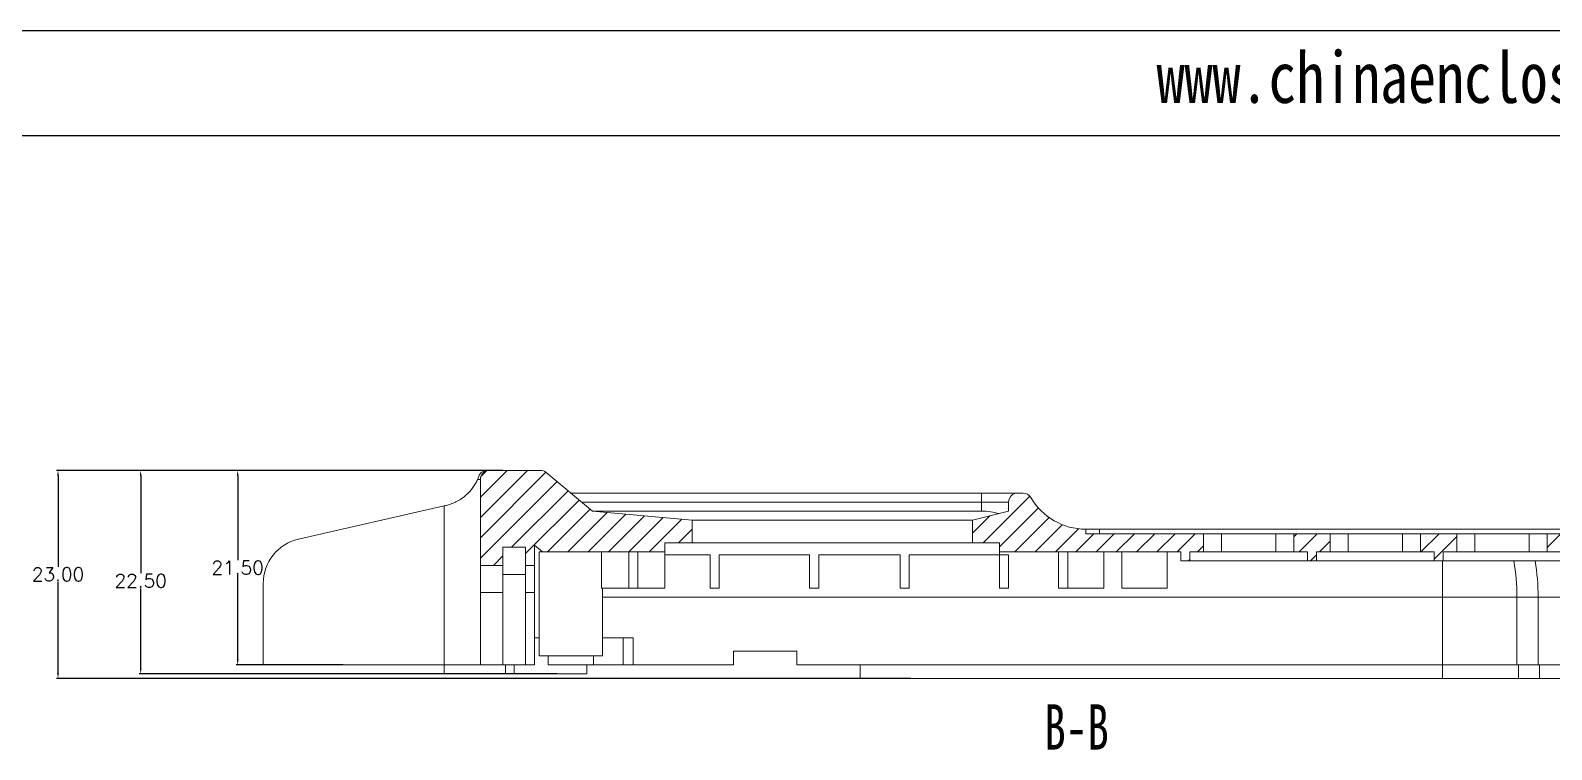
# Model space of a CAD drawing. Header units: inches. Extents: x 1430 to 4816, y 541 to 1061.
# Drawn here: x 1557.4 to 1725.5, y 981 to 1060.6 of the extents above; entities that cross this region are included whole.
import ezdxf

# ---------------------------------------------------------------- set-up
doc = ezdxf.new("R2010")
doc.units = ezdxf.units.IN
doc.layers.add('10', color=7, linetype='Continuous')
doc.layers.add('文字', color=81, linetype='Continuous')
doc.styles.add('SLDTEXTSTYLE6', font='TXT', dxfattribs={"width": 0.7})
doc.styles.get("Standard").update_dxf_attribs({"font": 'txt', "bigfont": 'gbcbig.shx'})
doc.styles.add('宋体', font='', dxfattribs={"width": 0.8, "height": 3.5})
doc.styles.get('宋体').set_extended_font_data('SimSun')
doc.dimstyles.new('2', dxfattribs={"dimtxt": 1.5, "dimasz": 0.6, "dimexe": 0.18, "dimexo": 0.0625, "dimgap": 0.09, "dimtad": 0, "dimtih": 1, "dimtoh": 1, "dimzin": 0, "dimdsep": 46, "dimtxsty": 'Standard', "dimcen": 0, "dimadec": 0, "dimazin": 2, "dimtfac": 1, "dimtofl": 0, "dimtmove": 0, "dimatfit": 3, "dimfxl": 1, "dimtolj": 1, "dimtzin": 0, "dimarcsym": 0})
pattern_1 = [(45, (-43.9078, -1e-13), (-1.122532, 1.122532), [])]

# ---------------------------------------------------------------- blocks, each defined once
blk = doc.blocks.new('*D228')
at = {"color": 0, "lineweight": -2}
for p, q in [((1608.06, 1011.91), (1560.25, 1011.91)), ((1560.43, 1011.31), (1560.43, 1001.25)), ((1560.43, 989.51), (1560.43, 999.57)), ((1654.72, 988.91), (1560.25, 988.91))]:
    blk.add_line(p, q, dxfattribs=at)
at = {"color": 0}
for points in [[(1560.33, 1011.31), (1560.53, 1011.31), (1560.43, 1011.91)], [(1560.33, 989.51), (1560.53, 989.51), (1560.43, 988.91)]]:
    blk.add_solid(points, dxfattribs=at)
at = {"layer": 'Defpoints', "color": 0}
for p in [(1560.43, 1011.91), (1608.12, 1011.91), (1654.78, 988.91)]:
    blk.add_point(p, dxfattribs=at)
at = {"color": 0, "insert": (1560.43, 1000.41), "char_height": 1.5, "attachment_point": 5}
blk.add_mtext('\\A1;23.00', dxfattribs=at)
blk = doc.blocks.new('*D229')
at = {"color": 0, "lineweight": -2}
for p, q in [((1609.62, 1011.91), (1569.39, 1011.91)), ((1569.57, 1011.31), (1569.57, 1000.54)), ((1569.57, 990.01), (1569.57, 998.86)), ((1615.61, 989.41), (1569.39, 989.41))]:
    blk.add_line(p, q, dxfattribs=at)
at = {"color": 0}
for points in [[(1569.47, 1011.31), (1569.67, 1011.31), (1569.57, 1011.91)], [(1569.47, 990.01), (1569.67, 990.01), (1569.57, 989.41)]]:
    blk.add_solid(points, dxfattribs=at)
at = {"layer": 'Defpoints', "color": 0}
for p in [(1569.57, 1011.91), (1609.68, 1011.91), (1615.68, 989.41)]:
    blk.add_point(p, dxfattribs=at)
at = {"color": 0, "insert": (1569.57, 999.7), "char_height": 1.5, "attachment_point": 5}
blk.add_mtext('\\A1;22.50', dxfattribs=at)
blk = doc.blocks.new('*D230')
at = {"color": 0, "lineweight": -2}
for p, q in [((1609.18, 1011.91), (1580.11, 1011.91)), ((1580.29, 1011.31), (1580.29, 1002)), ((1580.29, 991.01), (1580.29, 1000.32)), ((1591.94, 990.41), (1580.11, 990.41))]:
    blk.add_line(p, q, dxfattribs=at)
at = {"color": 0}
for points in [[(1580.19, 1011.31), (1580.39, 1011.31), (1580.29, 1011.91)], [(1580.19, 991.01), (1580.39, 991.01), (1580.29, 990.41)]]:
    blk.add_solid(points, dxfattribs=at)
at = {"layer": 'Defpoints', "color": 0}
for p in [(1580.29, 1011.91), (1609.24, 1011.91), (1592.01, 990.41)]:
    blk.add_point(p, dxfattribs=at)
at = {"color": 0, "insert": (1580.29, 1001.16), "char_height": 1.5, "attachment_point": 5}
blk.add_mtext('\\A1;21.50', dxfattribs=at)

msp = doc.modelspace()

# ---------------------------------------------------------------- hatches: boundary and pattern name
at = {"linetype": 'Continuous', "lineweight": 0}
h = msp.add_hatch(dxfattribs=at)
h.set_pattern_fill('ANSI31', color=4, scale=0.5, style=0)
h.set_pattern_definition(pattern_1)
edge = h.paths.add_edge_path(flags=0)
edge.add_line((1627.518, 1002.907), (1627.518, 1003.907))
edge.add_line((1627.518, 1003.907), (1630.518, 1003.907))
edge.add_line((1630.518, 1003.907), (1630.518, 1006.407))
edge.add_line((1630.518, 1006.407), (1619.518, 1007.407))
edge.add_line((1619.518, 1007.407), (1614.397, 1011.675))
edge.add_arc((1613.756, 1010.907), 1, 50.19443, 90)
edge.add_line((1613.756, 1011.907), (1608.118, 1011.907))
edge.add_arc((1608.118, 1010.907), 1, 90, 180)
edge.add_line((1607.118, 1010.907), (1607.118, 1001.407))
edge.add_line((1607.118, 1001.407), (1609.618, 1001.407))
edge.add_line((1609.618, 1001.407), (1609.618, 1003.407))
edge.add_line((1609.618, 1003.407), (1612.118, 1003.407))
edge.add_line((1612.118, 1003.407), (1612.118, 1001.407))
edge.add_line((1612.118, 1001.407), (1613.118, 1001.407))
edge.add_line((1613.118, 1001.407), (1613.118, 1003.628))
edge.add_line((1613.118, 1003.628), (1613.984, 1002.907))
edge.add_line((1613.984, 1002.907), (1627.518, 1002.907))
h = msp.add_hatch(dxfattribs=at)
h.set_pattern_fill('ANSI31', color=4, scale=0.5, style=0)
h.set_pattern_definition(pattern_1)
edge = h.paths.add_edge_path(flags=0)
edge.add_line((1665.518, 1008.407), (1665.518, 1007.407))
edge.add_line((1665.518, 1007.407), (1661.518, 1006.407))
edge.add_line((1661.518, 1006.407), (1661.518, 1003.907))
edge.add_line((1661.518, 1003.907), (1664.518, 1003.907))
edge.add_line((1664.518, 1003.907), (1664.518, 1002.907))
edge.add_line((1664.518, 1002.907), (1684.547, 1002.907))
edge.add_line((1684.547, 1002.907), (1684.547, 1001.907))
edge.add_line((1684.547, 1001.907), (1685.547, 1001.907))
edge.add_line((1685.547, 1001.907), (1685.547, 1002.907))
edge.add_line((1685.547, 1002.907), (1687.047, 1002.907))
edge.add_line((1687.047, 1002.907), (1687.047, 1004.907))
edge.add_line((1687.047, 1004.907), (1674.047, 1004.907))
edge.add_line((1674.047, 1004.907), (1674.047, 1005.407))
edge.add_arc((1674.047, 1012.407), 7, 210, 270, ccw=False)
edge.add_arc((1667.118, 1008.407), 1, 30, 90)
edge.add_line((1667.118, 1009.407), (1666.518, 1009.407))
edge.add_arc((1666.518, 1008.407), 1, 90, 180)
h = msp.add_hatch(dxfattribs=at)
h.set_pattern_fill('ANSI31', color=4, scale=0.5, style=0)
h.set_pattern_definition(pattern_1)
edge = h.paths.add_edge_path(flags=0)
edge.add_line((1725.047, 1004.907), (1725.047, 1002.907))
edge.add_line((1725.047, 1002.907), (1726.547, 1002.907))
edge.add_line((1726.547, 1002.907), (1726.547, 1001.907))
edge.add_line((1726.547, 1001.907), (1727.547, 1001.907))
edge.add_line((1727.547, 1001.907), (1727.547, 1002.907))
edge.add_line((1727.547, 1002.907), (1748.118, 1002.907))
edge.add_arc((1748.118, 997.907), 5, 0, 90, ccw=False)
edge.add_line((1753.118, 997.907), (1753.118, 990.407))
edge.add_line((1753.118, 990.407), (1754.118, 990.407))
edge.add_line((1754.118, 990.407), (1754.118, 988.907))
edge.add_line((1754.118, 988.907), (1755.118, 988.907))
edge.add_line((1755.118, 988.907), (1755.118, 990.407))
edge.add_line((1755.118, 990.407), (1758.118, 990.407))
edge.add_line((1758.118, 990.407), (1758.118, 995.407))
edge.add_arc((1747.118, 995.407), 11, 0, 99.71632)
edge.add_line((1745.262, 1006.249), (1745.262, 1006.266))
edge.add_arc((1731.118, 1020.407), 20, 311.40962, 315.00564, ccw=False)
edge.add_line((1744.347, 1005.407), (1740.047, 1005.407))
edge.add_line((1740.047, 1005.407), (1740.047, 1004.907))
edge.add_line((1740.047, 1004.907), (1725.047, 1004.907))
h = msp.add_hatch(dxfattribs=at)
h.set_pattern_fill('ANSI31', color=4, scale=0.5, style=0)
h.set_pattern_definition(pattern_1)
h.paths.add_polyline_path([(1701.047, 1002.907), (1701.047, 1004.907), (1697.047, 1004.907), (1697.047, 1002.907), (1698.547, 1002.907), (1698.547, 1001.907), (1699.547, 1001.907), (1699.547, 1002.907)], flags=0)
h = msp.add_hatch(dxfattribs=at)
h.set_pattern_fill('ANSI31', color=4, scale=0.5, style=0)
h.set_pattern_definition(pattern_1)
h.paths.add_polyline_path([(1715.047, 1002.907), (1715.047, 1004.907), (1711.047, 1004.907), (1711.047, 1002.907), (1712.547, 1002.907), (1712.547, 1001.907), (1713.547, 1001.907), (1713.547, 1002.907)], flags=0)

# ---------------------------------------------------------------- linework, layer by layer
for p, q in [((1430.024, 1060.556), (2119.628, 1060.556)), ((1447.868, 1048.946), (2108.019, 1048.946))]:
    msp.add_line(p, q)
at = {"color": 7, "linetype": 'Continuous', "lineweight": 15}
for p, q in [((1607.118, 1010.907), (1606.8, 1010.907)), ((1607.118, 1001.407), (1607.118, 1010.907)), ((1608.118, 1011.907), (1613.756, 1011.907)), ((1614.397, 1011.675), (1619.518, 1007.407)), ((1617.118, 1009.407), (1662.518, 1009.407)), ((1662.518, 1009.407), (1662.518, 1008.407)), ((1662.518, 1009.407), (1666.518, 1009.407)), ((1666.518, 1009.407), (1667.118, 1009.407)), ((1603.118, 1007.99), (1587.002, 1004.297)), ((1603.118, 990.407), (1603.118, 1007.99)), ((1662.518, 1008.407), (1618.318, 1008.407)), ((1630.518, 1006.407), (1619.518, 1007.407)), ((1662.518, 1007.407), (1619.518, 1007.407)), ((1665.518, 1007.407), (1661.518, 1006.407)), ((1662.518, 1007.407), (1662.518, 1008.407)), ((1665.518, 1008.407), (1662.518, 1008.407)), ((1665.518, 1007.407), (1665.518, 1008.407)), ((1630.518, 1006.407), (1630.518, 1003.907)), ((1661.518, 1006.407), (1630.518, 1006.407)), ((1661.518, 1003.907), (1661.518, 1006.407)), ((1627.518, 1003.907), (1630.518, 1003.907)), ((1627.518, 1003.907), (1627.518, 1002.907)), ((1661.518, 1003.907), (1630.518, 1003.907)), ((1661.518, 1003.907), (1664.518, 1003.907)), ((1664.518, 1002.907), (1664.518, 1003.907)), ((1674.047, 1005.407), (1674.047, 1004.907)), ((1674.047, 1005.407), (1675.547, 1005.407)), ((1687.047, 1004.907), (1674.047, 1004.907)), ((1675.547, 1005.407), (1675.547, 1004.907)), ((1734.047, 1005.407), (1675.547, 1005.407)), ((1687.047, 1004.907), (1687.047, 1002.907)), ((1689.047, 1004.907), (1687.047, 1004.907)), ((1689.047, 1002.907), (1689.047, 1004.907)), ((1695.047, 1004.907), (1689.047, 1004.907)), ((1695.047, 1002.907), (1695.047, 1004.907)), ((1697.047, 1004.907), (1695.047, 1004.907)), ((1697.047, 1002.907), (1697.047, 1004.907)), ((1701.047, 1004.907), (1697.047, 1004.907)), ((1701.047, 1004.907), (1701.047, 1002.907)), ((1703.047, 1004.907), (1701.047, 1004.907)), ((1703.047, 1002.907), (1703.047, 1004.907)), ((1709.047, 1004.907), (1703.047, 1004.907)), ((1709.047, 1002.907), (1709.047, 1004.907)), ((1711.047, 1004.907), (1709.047, 1004.907)), ((1711.047, 1002.907), (1711.047, 1004.907)), ((1715.047, 1004.907), (1711.047, 1004.907)), ((1715.047, 1004.907), (1715.047, 1002.907)), ((1717.047, 1004.907), (1715.047, 1004.907)), ((1717.047, 1002.907), (1717.047, 1004.907)), ((1723.047, 1004.907), (1717.047, 1004.907)), ((1723.047, 1002.907), (1723.047, 1004.907)), ((1725.047, 1004.907), (1723.047, 1004.907)), ((1740.047, 1004.907), (1725.047, 1004.907)), ((1725.047, 1002.907), (1725.047, 1004.907)), ((1609.618, 1003.407), (1612.118, 1003.407)), ((1609.618, 1003.407), (1609.618, 1001.407)), ((1612.118, 1001.407), (1612.118, 1003.407)), ((1613.118, 1003.628), (1613.984, 1002.907)), ((1613.118, 1001.407), (1613.118, 1003.628)), ((1613.618, 1002.907), (1613.618, 991.407)), ((1613.618, 1002.907), (1613.984, 1002.907)), ((1613.984, 1002.907), (1627.518, 1002.907)), ((1620.518, 1002.907), (1620.518, 998.907)), ((1623.518, 998.907), (1623.518, 1002.907)), ((1624.518, 998.907), (1624.518, 1002.907)), ((1627.518, 998.907), (1627.518, 1002.907)), ((1632.518, 1002.591), (1627.518, 1002.591)), ((1632.518, 998.907), (1632.518, 1002.591)), ((1643.518, 1002.591), (1633.518, 1002.591)), ((1633.518, 998.907), (1633.518, 1002.591)), ((1643.518, 998.907), (1643.518, 1002.591)), ((1653.518, 1002.591), (1644.518, 1002.591)), ((1644.518, 998.907), (1644.518, 1002.591)), ((1653.518, 998.907), (1653.518, 1002.591)), ((1664.518, 1002.591), (1654.518, 1002.591)), ((1654.518, 998.907), (1654.518, 1002.591)), ((1664.518, 1002.907), (1684.547, 1002.907)), ((1664.518, 1002.907), (1664.518, 1002.591)), ((1665.518, 1002.591), (1664.518, 1002.591)), ((1664.518, 998.907), (1664.518, 1002.591)), ((1665.518, 998.907), (1665.518, 1002.591)), ((1671.047, 998.907), (1671.047, 1002.907)), ((1672.047, 998.907), (1672.047, 1002.907)), ((1676.047, 998.907), (1676.047, 1002.907)), ((1678.047, 1002.907), (1678.047, 998.907)), ((1683.047, 998.907), (1683.047, 1002.907)), ((1684.547, 1001.907), (1684.547, 1002.907)), ((1685.547, 1002.907), (1687.047, 1002.907)), ((1685.547, 1001.907), (1685.547, 1002.907)), ((1687.047, 1002.907), (1689.047, 1002.907)), ((1689.047, 1002.907), (1695.047, 1002.907)), ((1695.047, 1002.907), (1697.047, 1002.907)), ((1697.047, 1002.907), (1698.547, 1002.907)), ((1698.547, 1002.907), (1698.547, 1001.907)), ((1699.547, 1002.907), (1701.047, 1002.907)), ((1699.547, 1002.907), (1699.547, 1001.907)), ((1701.047, 1002.907), (1703.047, 1002.907)), ((1703.047, 1002.907), (1709.047, 1002.907)), ((1709.047, 1002.907), (1711.047, 1002.907)), ((1711.047, 1002.907), (1712.547, 1002.907)), ((1712.547, 1002.907), (1712.547, 1001.907)), ((1713.547, 1002.907), (1715.047, 1002.907)), ((1713.547, 1002.907), (1713.547, 1001.907)), ((1715.047, 1002.907), (1717.047, 1002.907)), ((1717.047, 1002.907), (1723.047, 1002.907)), ((1723.047, 1002.907), (1725.047, 1002.907)), ((1725.047, 1002.907), (1726.547, 1002.907)), ((1609.618, 1001.407), (1607.118, 1001.407)), ((1607.118, 998.407), (1607.118, 1001.407)), ((1609.618, 998.407), (1609.618, 1001.407)), ((1613.118, 1001.407), (1612.118, 1001.407)), ((1612.118, 1001.407), (1612.118, 998.407)), ((1613.118, 1001.407), (1613.118, 998.407)), ((1684.547, 1001.907), (1685.547, 1001.907)), ((1698.547, 1001.907), (1685.547, 1001.907)), ((1698.547, 1001.907), (1699.547, 1001.907)), ((1712.547, 1001.907), (1699.547, 1001.907)), ((1712.547, 1001.907), (1713.547, 1001.907)), ((1726.547, 1001.907), (1713.547, 1001.907)), ((1583.118, 990.407), (1583.118, 999.423)), ((1612.118, 1000.407), (1609.618, 1000.407)), ((1623.518, 998.907), (1620.518, 998.907)), ((1620.618, 991.407), (1620.618, 998.907)), ((1624.518, 998.907), (1623.518, 998.907)), ((1627.518, 998.907), (1624.518, 998.907)), ((1633.518, 998.907), (1632.518, 998.907)), ((1644.518, 998.907), (1643.518, 998.907)), ((1654.518, 998.907), (1653.518, 998.907)), ((1665.518, 998.907), (1664.518, 998.907)), ((1672.047, 998.907), (1671.047, 998.907)), ((1676.047, 998.907), (1672.047, 998.907)), ((1683.047, 998.907), (1678.047, 998.907)), ((1609.618, 998.407), (1607.118, 998.407)), ((1607.118, 990.407), (1607.118, 998.407)), ((1609.618, 990.407), (1609.618, 998.407)), ((1613.118, 998.407), (1612.118, 998.407)), ((1612.118, 998.407), (1612.118, 990.407)), ((1613.118, 998.407), (1613.118, 990.407)), ((1721.7, 997.907), (1713.48, 997.907)), ((1713.48, 990.407), (1713.48, 997.907)), ((1724.037, 997.907), (1721.7, 997.907)), ((1721.7, 997.907), (1721.7, 990.407)), ((1732.257, 997.907), (1724.037, 997.907)), ((1724.037, 990.407), (1724.037, 997.907)), ((1613.118, 993.407), (1613.618, 993.407)), ((1620.618, 993.407), (1623.995, 993.407)), ((1622.898, 993.407), (1622.898, 990.407)), ((1623.995, 993.407), (1623.995, 990.407)), ((1620.618, 991.407), (1613.618, 991.407)), ((1614.618, 991.407), (1614.618, 990.407)), ((1619.618, 990.407), (1619.618, 991.407)), ((1642.118, 991.907), (1635.118, 991.907)), ((1635.118, 991.907), (1635.118, 990.407)), ((1642.118, 990.407), (1642.118, 991.907)), ((1603.118, 990.407), (1583.118, 990.407)), ((1607.118, 990.407), (1603.118, 990.407)), ((1603.118, 989.407), (1603.118, 990.407)), ((1603.118, 989.407), (1609.896, 989.407)), ((1607.118, 990.407), (1609.618, 990.407)), ((1609.618, 990.407), (1612.118, 990.407)), ((1609.896, 989.407), (1609.896, 990.407)), ((1609.896, 989.407), (1610.864, 989.407)), ((1610.864, 989.407), (1610.864, 990.407)), ((1610.864, 989.407), (1618.891, 989.407)), ((1612.118, 990.407), (1613.118, 990.407)), ((1619.618, 990.407), (1614.618, 990.407)), ((1618.891, 989.407), (1618.891, 990.407)), ((1622.898, 990.407), (1619.618, 990.407)), ((1623.995, 990.407), (1622.898, 990.407)), ((1635.118, 990.407), (1623.995, 990.407)), ((1713.48, 990.407), (1642.118, 990.407)), ((1649.118, 988.907), (1649.118, 990.407)), ((1713.48, 988.907), (1649.118, 988.907)), ((1721.7, 990.407), (1713.48, 990.407)), ((1713.48, 988.907), (1713.48, 990.407)), ((1721.865, 988.907), (1713.48, 988.907)), ((1724.037, 990.407), (1721.7, 990.407)), ((1721.865, 988.907), (1721.865, 990.407)), ((1724.201, 988.907), (1721.865, 988.907)), ((1732.257, 990.407), (1724.037, 990.407)), ((1724.201, 988.907), (1724.201, 990.407)), ((1732.257, 988.907), (1724.201, 988.907))]:
    msp.add_line(p, q, dxfattribs=at)
at = {"color": 8, "linetype": 'Continuous', "lineweight": 15}
for p, q in [((1713.48, 1001.907), (1713.48, 997.907)), ((1713.48, 997.907), (1620.618, 997.907))]:
    msp.add_line(p, q, dxfattribs=at)
at = {"color": 7, "linetype": 'Continuous', "lineweight": 15, "flags": 128}
msp.add_lwpolyline([(1603.118, 1007.99), (1603.192, 1008.007), (1603.265, 1008.024), (1603.338, 1008.041)], dxfattribs=at)
at = {"color": 7, "linetype": 'Continuous', "lineweight": 15}
for centre, radius, start, end in [((1608.118, 1010.907), 1, 90, 180), ((1613.756, 1010.907), 1, 50.19443, 90), ((1666.518, 1008.407), 1, 90, 180), ((1667.118, 1008.407), 1, 30, 90), ((1674.047, 1012.407), 7, 210, 270), ((1588.118, 999.423), 5, 102.90741, 180)]:
    msp.add_arc(centre, radius, start, end, dxfattribs=at)
at = {"color": 8, "linetype": 'Continuous', "lineweight": 15}
for centre, radius, start, end in [((1701.271, 998.241), 20.432, 359.06263, 10.3356), ((1703.608, 998.241), 20.431, 359.06239, 10.33584)]:
    msp.add_arc(centre, radius, start, end, dxfattribs=at)
at = {"color": 7, "linetype": 'Continuous', "lineweight": 15}
msp.add_ellipse((1662.518, 1006.207), major_axis=(3, 0), ratio=0.4, start_param=0.8822179, end_param=1.5707963, dxfattribs=at)
for points, knots in [([(1606.8, 1010.907), (1606.735, 1010.759), (1606.662, 1010.61), (1606.494, 1010.312), (1606.4, 1010.163), (1606.092, 1009.73), (1605.85, 1009.453), (1605.419, 1009.065), (1605.262, 1008.94), (1604.93, 1008.707), (1604.754, 1008.598), (1604.381, 1008.4), (1604.182, 1008.309), (1603.77, 1008.155), (1603.558, 1008.091), (1603.338, 1008.041)], [0, 0, 0, 0, 0.125, 0.125, 0.25, 0.25, 0.5, 0.5, 0.625, 0.625, 0.75, 0.75, 0.875, 0.875, 1, 1, 1, 1]), ([(1606.8, 1010.907), (1606.82, 1010.953), (1606.841, 1011.002), (1606.886, 1011.113), (1606.91, 1011.176), (1606.933, 1011.242)], [0, 0, 0, 0, 0.5, 0.5, 1, 1, 1, 1]), ([(1606.933, 1011.242), (1607.002, 1011.438), (1607.132, 1011.606), (1607.383, 1011.783), (1607.476, 1011.829), (1607.67, 1011.891), (1607.774, 1011.907), (1607.875, 1011.907)], [0, 0, 0, 0, 0.5, 0.5, 0.75, 0.75, 1, 1, 1, 1])]:
    msp.add_open_spline(points, degree=3, knots=knots, dxfattribs=at)

# ---------------------------------------------------------------- texts
at = {"layer": '10', "color": 0, "insert": (1673.023, 986.042), "char_height": 5, "attachment_point": 2, "style": 'SLDTEXTSTYLE6'}
msp.add_mtext('B-B', dxfattribs=at)
at = {"layer": '文字', "color": 0, "insert": (1681.874, 1058.216), "char_height": 5.67576, "width": 99.71763, "attachment_point": 1, "style": '宋体'}
msp.add_mtext('www.chinaenclosure.com', dxfattribs=at)

# ---------------------------------------------------------------- dimensions: what is measured, and where the dimension line sits
for base, p1, p2, picture, middle in [((1560.43, 1011.907), (1654.782, 988.907), (1608.118, 1011.907), '*D228', (1560.43, 1000.407)), ((1580.289, 1011.907), (1592.005, 990.407), (1609.245, 1011.907), '*D230', (1580.289, 1001.157))]:
    dim = msp.add_linear_dim(base=base, p1=p1, p2=p2, angle=90, dimstyle='2')
    dim.commit()
    dim.dimension.update_dxf_attribs({"geometry": picture, "text_midpoint": middle})
dim = msp.add_linear_dim(base=(1569.572, 1011.907), p1=(1615.676, 989.407), p2=(1609.684, 1011.907), angle=90, dimstyle='2')
dim.commit()
dim.dimension.update_dxf_attribs({"geometry": '*D229', "text_midpoint": (1569.572, 999.702), "dimtype": 160})

doc.saveas('drawing.dxf')
